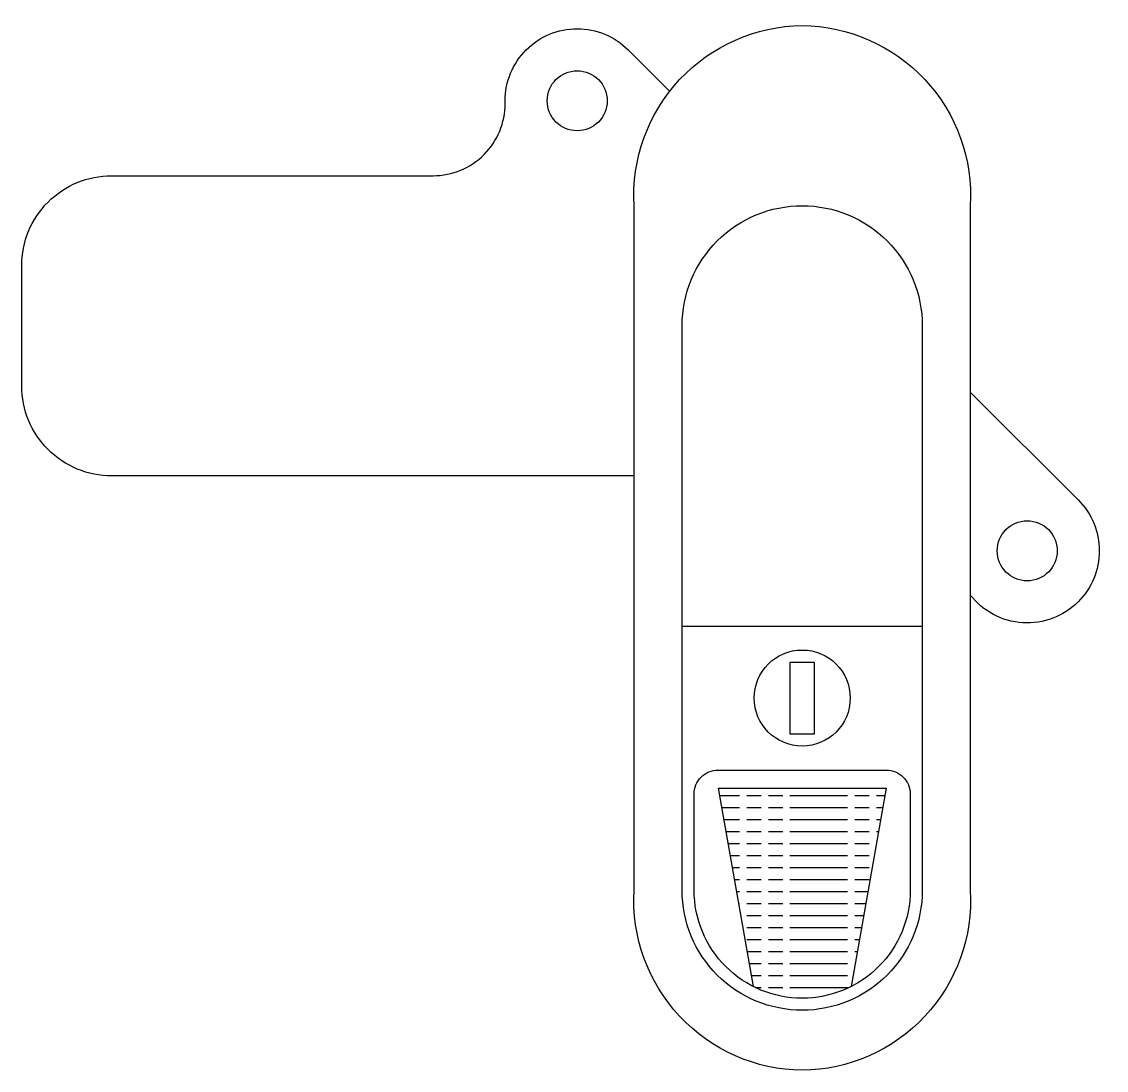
# Model space of a CAD drawing. Header units: millimetres. Extents: x 0 to 90.3, y 0 to 87.3.
import ezdxf

# ---------------------------------------------------------------- set-up
doc = ezdxf.new("R2010")
doc.units = ezdxf.units.MM

# ---------------------------------------------------------------- blocks, each defined once
blk = doc.blocks.new('AB301-3-1')
at = {"linetype": 'Continuous'}
h = blk.add_hatch(dxfattribs=at)
h.set_pattern_fill('ACAD_ISO09W100', color=1, scale=0.2)
h.set_pattern_definition([(0, (-368.0181, 431.8814), (0, 1), [4.8, -0.6, 1.2, -0.6, 1.2, -0.6])])
h.paths.add_polyline_path([(-4.087, -55.018, 0.118404), (0, -56, 0.118404), (4.087, -55.018), (7, -38.5), (-7, -38.5)])
at = {"color": 1, "linetype": 'Continuous'}
for p, q in [((-10, -25), (10, -25)), ((-7, -38.5), (7, -38.5)), ((-7, -38.5), (-4.087, -55.018)), ((7, -38.5), (4.087, -55.018))]:
    blk.add_line(p, q, dxfattribs=at)
for points in [[(-24.738, 18.738, -0.198912), (-22.981, 22.981), (-22.981, 22.981, -0.414214), (-14.496, 22.981), (-11.04, 19.526)], [(-14, -12.5), (-57.5, -12.5, -0.414214), (-65, -5), (-65, 5, -0.414214), (-57.5, 12.5), (-30.738, 12.5, 0.414214), (-24.738, 18.5), (-24.738, 18.738)], [(14, -5.515), (22.981, -14.496, -0.414214), (22.981, -22.981), (22.981, -22.981, -0.451305), (14, -22.419, -0.381561)]]:
    blk.add_lwpolyline(points, format="xyb", dxfattribs=at)
for points in [[(0, 25), (0, 25, -0.428242), (14, 10), (14, -47, -0.428242), (0, -62), (0, -62, -0.428242), (-14, -47), (-14, 10, -0.428242)], [(0, 10, -0.414214), (10, 0), (10, -47, -0.414214), (0, -57, -0.414214), (-10, -47), (-10, 0, -0.414214)], [(9, -39), (9, -47, -0.414214), (0, -56, -0.414214), (-9, -47), (-9, -39, -0.414214), (-7, -37), (7, -37, -0.414214)]]:
    blk.add_lwpolyline(points, format="xyb", close=True, dxfattribs=at)
blk.add_lwpolyline([(-1, -28), (1, -28), (1, -34), (-1, -34)], close=True, dxfattribs=at)
for centre, radius in [((-18.738, 18.738), 2.5), ((18.738, -18.738), 2.5), ((0, -31), 4)]:
    blk.add_circle(centre, radius, dxfattribs=at)

msp = doc.modelspace()

# ---------------------------------------------------------------- block references
msp.add_blockref('AB301-3-1', (65, 62))

doc.saveas('drawing.dxf')
